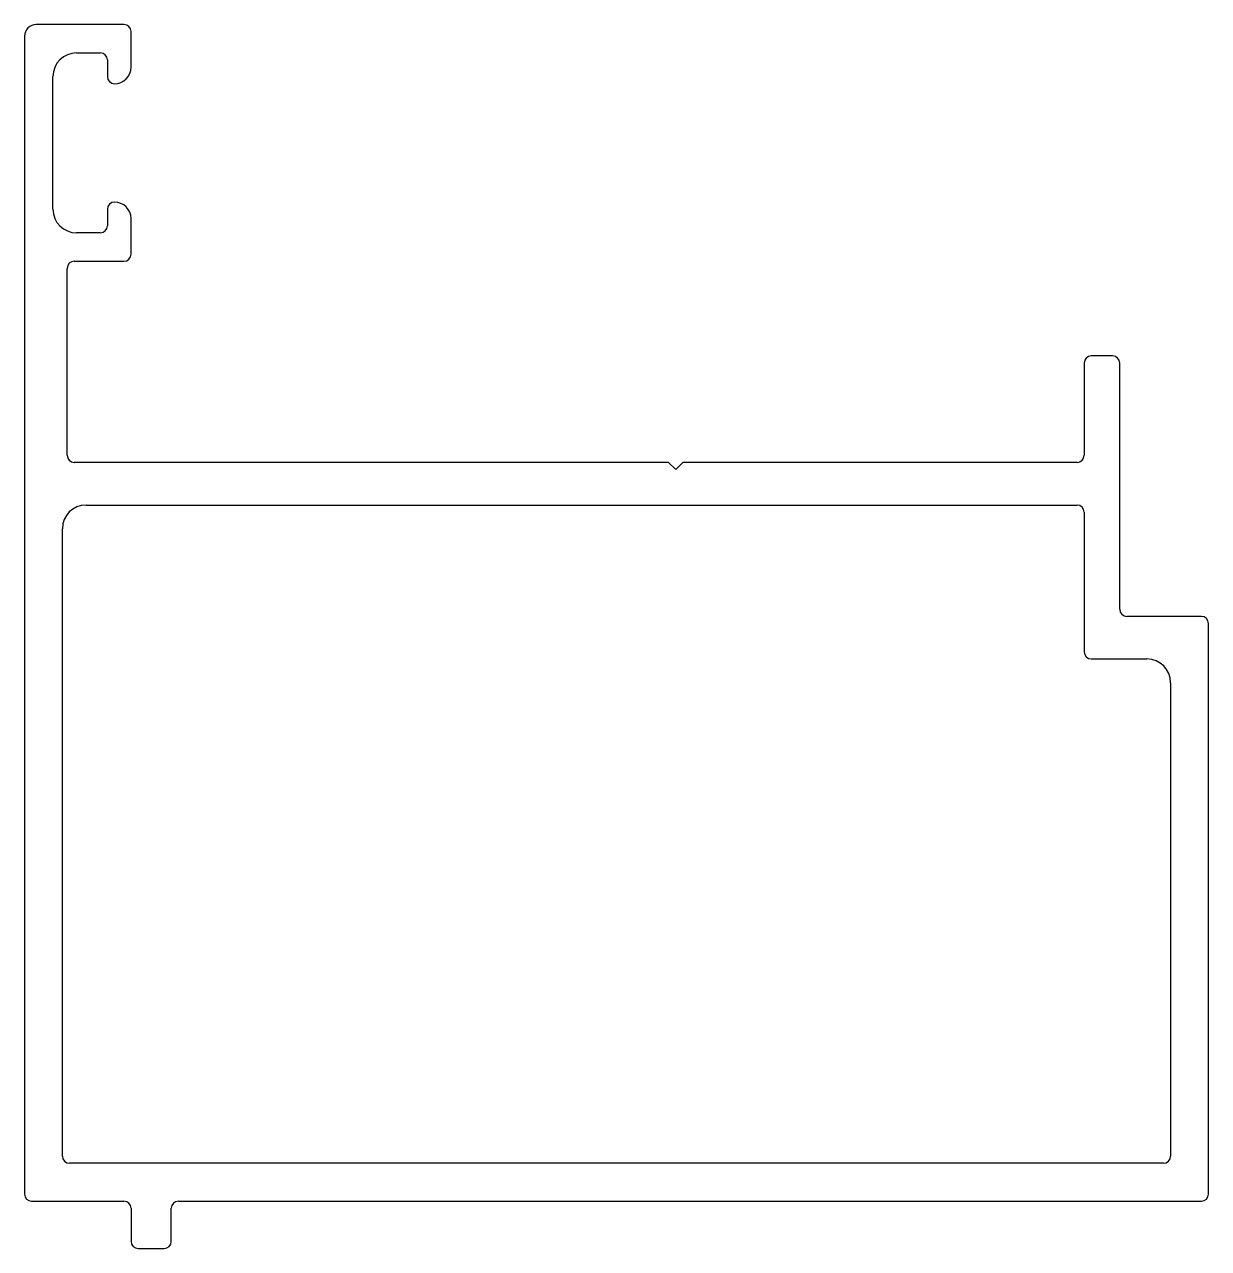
# Model space of a CAD drawing. Extents: x -24823 to -24773, y 9545.4 to 9597.1.
import ezdxf

# ---------------------------------------------------------------- set-up
doc = ezdxf.new("R2010")
doc.units = 0
doc.header["$LTSCALE"] = 7.5
doc.header["$MEASUREMENT"] = 0
doc.layers.get('0').update_dxf_attribs({"linetype": 'CONTINUOUS'})

msp = doc.modelspace()

# ---------------------------------------------------------------- linework, layer by layer
for p, q in [((-24818.835, 9597.115), (-24822.535, 9597.115)), ((-24823.035, 9596.615), (-24823.035, 9547.715)), ((-24818.535, 9595.315), (-24818.535, 9596.815)), ((-24820.835, 9595.915), (-24819.835, 9595.915)), ((-24819.535, 9595.615), (-24819.535, 9594.915)), ((-24821.835, 9589.315), (-24821.835, 9594.915)), ((-24819.535, 9589.315), (-24819.535, 9588.615)), ((-24818.535, 9587.415), (-24818.535, 9588.915)), ((-24819.835, 9588.315), (-24820.835, 9588.315)), ((-24821.235, 9578.918), (-24821.235, 9586.815)), ((-24820.935, 9587.115), (-24818.835, 9587.115)), ((-24777.085, 9583.114), (-24777.985, 9583.114)), ((-24778.285, 9582.814), (-24778.285, 9578.918)), ((-24776.785, 9572.415), (-24776.785, 9582.814)), ((-24795.833, 9578.618), (-24820.935, 9578.618)), ((-24795.533, 9578.318), (-24795.833, 9578.618)), ((-24795.233, 9578.618), (-24795.533, 9578.318)), ((-24778.585, 9578.618), (-24795.233, 9578.618)), ((-24820.435, 9576.818), (-24778.585, 9576.818)), ((-24778.285, 9576.518), (-24778.285, 9570.615)), ((-24821.435, 9549.315), (-24821.435, 9575.818)), ((-24773.335, 9572.115), (-24776.485, 9572.115)), ((-24773.035, 9547.715), (-24773.035, 9571.815)), ((-24777.985, 9570.315), (-24775.635, 9570.315)), ((-24774.635, 9569.315), (-24774.635, 9549.315)), ((-24774.935, 9549.015), (-24821.135, 9549.015)), ((-24822.735, 9547.415), (-24818.835, 9547.415)), ((-24818.535, 9547.115), (-24818.535, 9545.715)), ((-24816.835, 9545.715), (-24816.835, 9547.115)), ((-24816.535, 9547.415), (-24773.335, 9547.415)), ((-24818.235, 9545.415), (-24817.135, 9545.415))]:
    msp.add_line(p, q)
for centre, radius, start, end in [((-24822.535, 9596.615), 0.5, 90, 180), ((-24818.835, 9596.815), 0.3, 360, 90), ((-24820.835, 9594.915), 1, 90, 180), ((-24819.835, 9595.615), 0.3, 0, 90), ((-24819.235, 9595.315), 0.7, 270, 360), ((-24819.235, 9594.915), 0.3, 180, 270), ((-24819.235, 9589.315), 0.3, 90, 180), ((-24819.235, 9588.915), 0.7, 0, 90), ((-24820.835, 9589.315), 1, 180, 270), ((-24819.835, 9588.615), 0.3, 270, 360), ((-24818.835, 9587.415), 0.3, 270, 0), ((-24820.935, 9586.815), 0.3, 90, 180), ((-24777.985, 9582.814), 0.3, 90, 180), ((-24777.085, 9582.814), 0.3, 0, 90), ((-24820.935, 9578.918), 0.3, 180, 270), ((-24778.585, 9578.918), 0.3, 270, 0), ((-24820.435, 9575.818), 1, 90, 180), ((-24778.585, 9576.518), 0.3, 0, 90), ((-24776.485, 9572.415), 0.3, 180, 270), ((-24773.335, 9571.815), 0.3, 360, 90), ((-24777.985, 9570.615), 0.3, 180, 270), ((-24775.635, 9569.315), 1, 0, 90), ((-24821.135, 9549.315), 0.3, 180, 270), ((-24774.935, 9549.315), 0.3, 270, 0), ((-24822.735, 9547.715), 0.3, 180, 270), ((-24773.335, 9547.715), 0.3, 270, 0), ((-24818.835, 9547.115), 0.3, 0, 90), ((-24816.535, 9547.115), 0.3, 90, 180), ((-24818.235, 9545.715), 0.3, 180, 270), ((-24817.135, 9545.715), 0.3, 270, 0)]:
    msp.add_arc(centre, radius, start, end)

doc.saveas('drawing.dxf')
